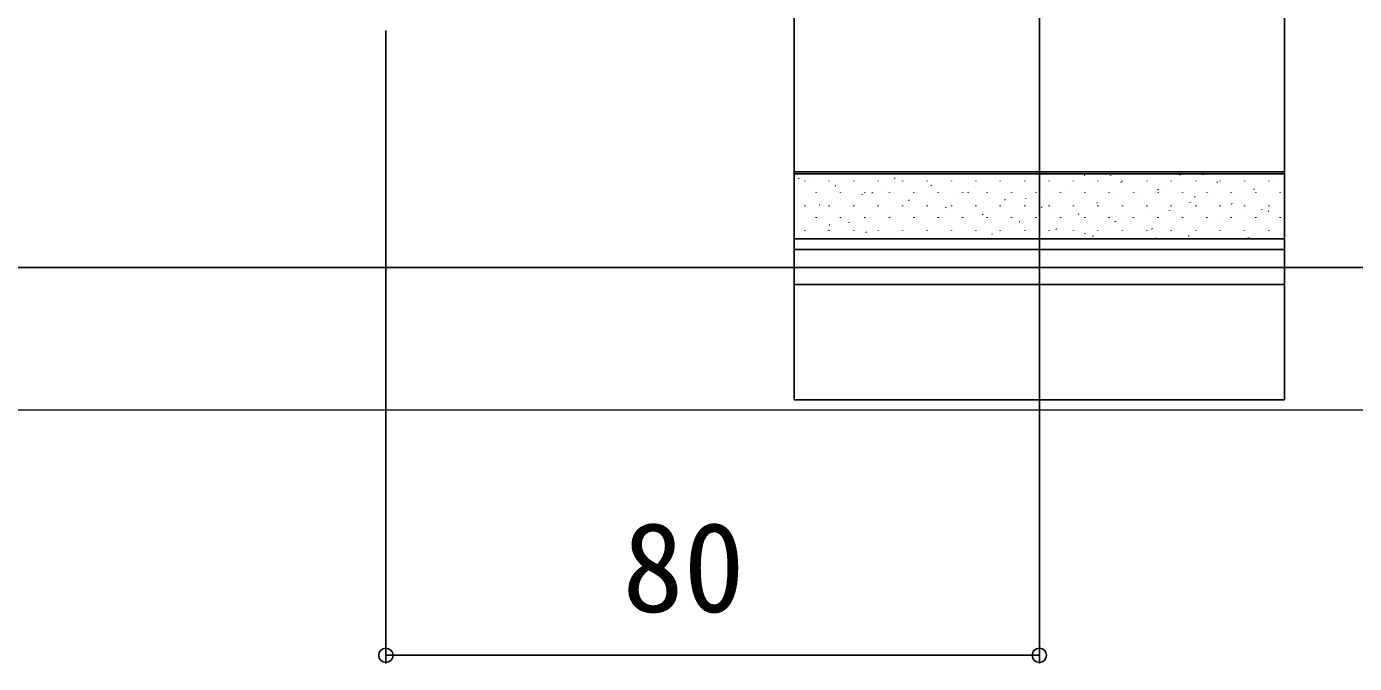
# Model space of a CAD drawing. Units: millimetres, scale not verified. Extents: x -875 to 875, y -1300 to 1293.
# Drawn here: x -73.7 to 88.8, y -1036.4 to -958.4 of the extents above; entities that cross this region are included whole.
import ezdxf
from ezdxf.enums import TextEntityAlignment as Align

# ---------------------------------------------------------------- set-up
doc = ezdxf.new("R2010")
doc.units = ezdxf.units.MM
doc.header["$LTSCALE"] = 8
doc.layers.add('0-5_YKK_12', color=2, linetype='Continuous', lineweight=18)
for name, color, linetype in [('0-6_YKK_13', 4, 'Continuous'), ('0-8_YKK_D', 6, 'Continuous'), ('0-A_YSS_K', 3, 'Continuous')]:
    doc.layers.add(name, color=color, linetype=linetype)
doc.styles.add('ＭＳ ゴシック', font='')
doc.styles.get('ＭＳ ゴシック').set_extended_font_data('MS Gothic')

msp = doc.modelspace()

# ---------------------------------------------------------------- linework, layer by layer
at = {"layer": '0-5_YKK_12'}
msp.add_line((675.257, -1005.366), (-134.743, -1005.366), dxfattribs=at)
at = {"layer": '0-6_YKK_13'}
for p, q in [((20.257, -984.384), (20.257, -976.164)), ((20.257, -976.164), (80.257, -976.164)), ((20.257, -976.412), (80.257, -976.412)), ((20.832, -977.017), (20.777, -976.933)), ((24.969, -976.819), (24.965, -976.809)), ((32.562, -976.981), (32.507, -976.897)), ((36.305, -976.742), (36.302, -976.733)), ((47.642, -976.665), (47.639, -976.656)), ((55.817, -976.6), (55.762, -976.517)), ((58.979, -976.589), (58.975, -976.579)), ((67.547, -976.564), (67.491, -976.481)), ((70.315, -976.512), (70.312, -976.503)), ((21.556, -977.308), (21.556, -977.258)), ((22.34, -977.418), (22.336, -977.408)), ((24.546, -977.308), (24.546, -977.258)), ((25.336, -977.901), (25.28, -977.818)), ((27.536, -977.308), (27.536, -977.258)), ((30.526, -977.308), (30.526, -977.258)), ((31.064, -977.987), (31.061, -977.978)), ((33.516, -977.308), (33.516, -977.258)), ((33.676, -977.341), (33.673, -977.332)), ((36.506, -977.308), (36.506, -977.258)), ((37.065, -977.865), (37.01, -977.782)), ((39.496, -977.308), (39.496, -977.258)), ((42.401, -977.91), (42.397, -977.901)), ((42.486, -977.308), (42.486, -977.258)), ((45.013, -977.264), (45.01, -977.255)), ((45.476, -977.308), (45.476, -977.258)), ((48.466, -977.308), (48.466, -977.258)), ((51.456, -977.308), (51.456, -977.258)), ((53.738, -977.834), (53.734, -977.824)), ((54.446, -977.308), (54.446, -977.258)), ((56.35, -977.188), (56.346, -977.178)), ((57.436, -977.308), (57.436, -977.258)), ((60.32, -977.485), (60.265, -977.401)), ((60.426, -977.308), (60.426, -977.258)), ((63.416, -977.308), (63.416, -977.258)), ((64.823, -978.369), (64.768, -978.286)), ((65.074, -977.757), (65.071, -977.748)), ((66.406, -977.308), (66.406, -977.258)), ((67.686, -977.111), (67.683, -977.102)), ((69.396, -977.308), (69.396, -977.258)), ((72.05, -977.449), (71.995, -977.365)), ((72.386, -977.308), (72.386, -977.258)), ((75.376, -977.308), (75.376, -977.258)), ((76.411, -977.68), (76.407, -977.671)), ((76.553, -978.333), (76.498, -978.25)), ((78.366, -977.308), (78.366, -977.258)), ((79.023, -977.034), (79.02, -977.025)), ((22.931, -978.733), (22.931, -978.683)), ((23.328, -980.208), (23.324, -980.198)), ((25.921, -978.733), (25.921, -978.683)), ((25.94, -979.562), (25.937, -979.552)), ((28.569, -978.963), (28.565, -978.954)), ((28.911, -978.733), (28.911, -978.683)), ((29.839, -978.786), (29.784, -978.702)), ((31.901, -978.733), (31.901, -978.683)), ((34.342, -979.67), (34.287, -979.587)), ((34.664, -980.131), (34.661, -980.122)), ((34.891, -978.733), (34.891, -978.683)), ((37.277, -979.485), (37.273, -979.476)), ((37.881, -978.733), (37.881, -978.683)), ((39.905, -978.886), (39.902, -978.877)), ((40.871, -978.733), (40.871, -978.683)), ((41.568, -978.75), (41.513, -978.666)), ((43.861, -978.733), (43.861, -978.683)), ((46.001, -980.055), (45.998, -980.045)), ((46.072, -979.634), (46.016, -979.551)), ((46.851, -978.733), (46.851, -978.683)), ((48.613, -979.409), (48.61, -979.399)), ((49.841, -978.733), (49.841, -978.683)), ((51.242, -978.81), (51.239, -978.8)), ((52.831, -978.733), (52.831, -978.683)), ((55.821, -978.733), (55.821, -978.683)), ((57.338, -979.978), (57.334, -979.969)), ((58.811, -978.733), (58.811, -978.683)), ((59.95, -979.332), (59.947, -979.323)), ((61.801, -978.733), (61.801, -978.683)), ((62.579, -978.733), (62.575, -978.724)), ((64.791, -978.733), (64.791, -978.683)), ((67.781, -978.733), (67.781, -978.683)), ((68.674, -979.901), (68.671, -979.892)), ((69.327, -979.254), (69.271, -979.17)), ((70.771, -978.733), (70.771, -978.683)), ((71.287, -979.255), (71.283, -979.246)), ((73.761, -978.733), (73.761, -978.683)), ((73.83, -980.138), (73.775, -980.055)), ((73.915, -978.656), (73.912, -978.647)), ((76.751, -978.733), (76.751, -978.683)), ((79.741, -978.733), (79.741, -978.683)), ((80.011, -979.825), (80.008, -979.815)), ((20.832, -981.184), (20.829, -981.174)), ((21.556, -980.348), (21.556, -980.298)), ((22.931, -981.773), (22.931, -981.723)), ((24.546, -980.348), (24.546, -980.298)), ((25.921, -981.773), (25.921, -981.723)), ((27.536, -980.348), (27.536, -980.298)), ((28.911, -981.773), (28.911, -981.723)), ((29.54, -981.706), (29.537, -981.697)), ((30.526, -980.348), (30.526, -980.298)), ((31.901, -981.773), (31.901, -981.723)), ((32.169, -981.107), (32.166, -981.098)), ((33.516, -980.348), (33.516, -980.298)), ((34.891, -981.773), (34.891, -981.723)), ((36.506, -980.348), (36.506, -980.298)), ((37.881, -981.773), (37.881, -981.723)), ((38.845, -980.554), (38.79, -980.471)), ((39.496, -980.348), (39.496, -980.298)), ((40.871, -981.773), (40.871, -981.723)), ((40.877, -981.629), (40.874, -981.62)), ((42.486, -980.348), (42.486, -980.298)), ((43.348, -981.439), (43.293, -981.355)), ((43.506, -981.031), (43.502, -981.021)), ((43.861, -981.773), (43.861, -981.723)), ((45.476, -980.348), (45.476, -980.298)), ((46.851, -981.773), (46.851, -981.723)), ((48.466, -980.348), (48.466, -980.298)), ((49.841, -981.773), (49.841, -981.723)), ((50.575, -980.518), (50.52, -980.435)), ((51.456, -980.348), (51.456, -980.298)), ((52.214, -981.553), (52.21, -981.543)), ((52.831, -981.773), (52.831, -981.723)), ((54.446, -980.348), (54.446, -980.298)), ((54.842, -980.954), (54.839, -980.944)), ((55.078, -981.403), (55.023, -981.319)), ((55.821, -981.773), (55.821, -981.723)), ((57.436, -980.348), (57.436, -980.298)), ((58.811, -981.773), (58.811, -981.723)), ((60.426, -980.348), (60.426, -980.298)), ((61.801, -981.773), (61.801, -981.723)), ((63.416, -980.348), (63.416, -980.298)), ((63.55, -981.476), (63.547, -981.467)), ((64.791, -981.773), (64.791, -981.723)), ((66.179, -980.877), (66.176, -980.868)), ((66.406, -980.348), (66.406, -980.298)), ((67.781, -981.773), (67.781, -981.723)), ((69.396, -980.348), (69.396, -980.298)), ((70.771, -981.773), (70.771, -981.723)), ((72.386, -980.348), (72.386, -980.298)), ((73.761, -981.773), (73.761, -981.723)), ((74.887, -981.399), (74.884, -981.39)), ((75.376, -980.348), (75.376, -980.298)), ((76.751, -981.773), (76.751, -981.723)), ((77.516, -980.801), (77.512, -980.791)), ((78.333, -981.022), (78.278, -980.939)), ((78.366, -980.348), (78.366, -980.298)), ((79.741, -981.773), (79.741, -981.723)), ((21.556, -983.388), (21.556, -983.338)), ((24.433, -983.328), (24.429, -983.319)), ((24.597, -982.704), (24.541, -982.62)), ((24.546, -983.388), (24.546, -983.338)), ((26.928, -982.352), (26.925, -982.343)), ((27.536, -983.388), (27.536, -983.338)), ((30.526, -983.388), (30.526, -983.338)), ((33.516, -983.388), (33.516, -983.338)), ((35.769, -983.251), (35.766, -983.242)), ((36.506, -983.388), (36.506, -983.338)), ((38.265, -982.275), (38.261, -982.266)), ((39.496, -983.388), (39.496, -983.338)), ((42.486, -983.388), (42.486, -983.338)), ((45.476, -983.388), (45.476, -983.338)), ((47.106, -983.175), (47.103, -983.165)), ((47.852, -982.323), (47.796, -982.24)), ((48.466, -983.388), (48.466, -983.338)), ((49.601, -982.199), (49.598, -982.189)), ((51.456, -983.388), (51.456, -983.338)), ((52.355, -983.208), (52.3, -983.124)), ((54.446, -983.388), (54.446, -983.338)), ((57.436, -983.388), (57.436, -983.338)), ((58.443, -983.098), (58.439, -983.089)), ((59.581, -982.287), (59.526, -982.204)), ((60.426, -983.388), (60.426, -983.338)), ((60.938, -982.122), (60.935, -982.113)), ((63.416, -983.388), (63.416, -983.338)), ((64.084, -983.172), (64.029, -983.088)), ((66.406, -983.388), (66.406, -983.338)), ((69.396, -983.388), (69.396, -983.338)), ((69.779, -983.021), (69.776, -983.012)), ((72.275, -982.045), (72.271, -982.036)), ((72.386, -983.388), (72.386, -983.338)), ((75.376, -983.388), (75.376, -983.338)), ((78.366, -983.388), (78.366, -983.338)), ((21.804, -983.927), (21.8, -983.918)), ((29.1, -983.588), (29.045, -983.505)), ((33.14, -983.85), (33.137, -983.841)), ((44.477, -983.774), (44.474, -983.764)), ((53.202, -984.343), (53.198, -984.334)), ((55.814, -983.697), (55.81, -983.688)), ((56.858, -984.092), (56.803, -984.009)), ((64.538, -984.266), (64.535, -984.257)), ((67.15, -983.62), (67.147, -983.611)), ((68.588, -984.056), (68.532, -983.973)), ((75.875, -984.19), (75.872, -984.18)), ((78.487, -983.544), (78.484, -983.534)), ((20.257, -985.69), (80.257, -985.69)), ((20.257, -989.966), (80.257, -989.966))]:
    msp.add_line(p, q, dxfattribs=at)
msp.add_lwpolyline([(80.257, -806.666), (80.257, -1004.066), (20.257, -1004.066), (20.257, -806.666)], close=True, dxfattribs=at)
msp.add_lwpolyline([(80.257, -976.164), (80.257, -984.384), (20.257, -984.384)], dxfattribs=at)
at = {"layer": '0-8_YKK_D'}
for p, q in [((50.257, -909.487), (50.257, -1036.366)), ((-29.743, -958.866), (-29.743, -1036.366)), ((50.257, -1035.366), (-29.743, -1035.366))]:
    msp.add_line(p, q, dxfattribs=at)
for centre in [(-29.743, -1035.366), (50.257, -1035.366)]:
    msp.add_circle(centre, 0.875, dxfattribs=at)
at = {"layer": '0-A_YSS_K'}
msp.add_line((-144.743, -987.866), (690.257, -987.866), dxfattribs=at)

# ---------------------------------------------------------------- texts
at = {"layer": '0-8_YKK_D', "style": 'ＭＳ ゴシック'}
msp.add_text('80', height=11, dxfattribs=at).set_placement((-0.78, -1033.366), align=Align.BOTTOM_LEFT)

doc.saveas('drawing.dxf')
